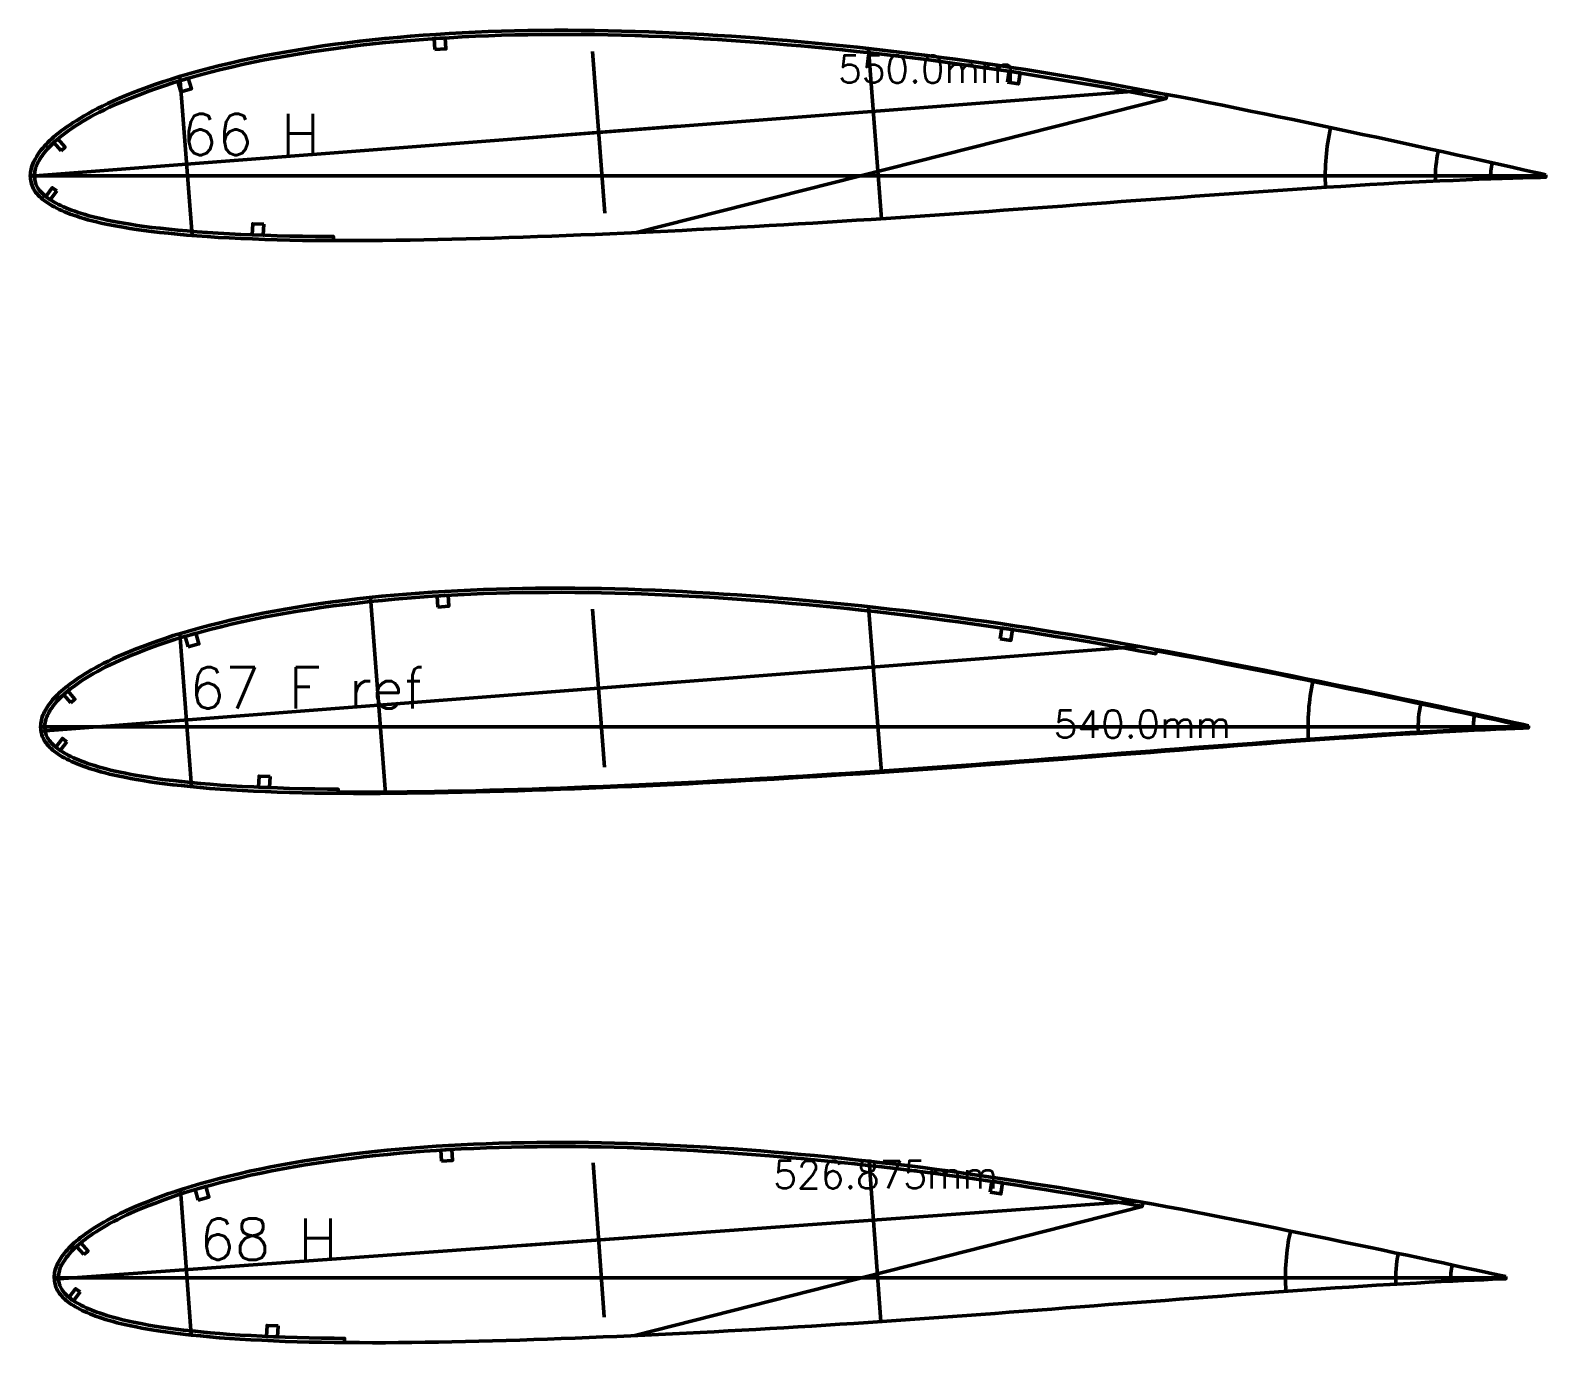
# Model space of a CAD drawing. Header units: metres. Extents: x -405 to 675, y -15418 to 133.
# Drawn here: x -206 to 344, y -13424 to -12947 of the extents above; entities that cross this region are included whole.
import ezdxf
from ezdxf.enums import TextEntityAlignment as Align

# ---------------------------------------------------------------- set-up
doc = ezdxf.new("R2010")
doc.units = ezdxf.units.M
for name, color, linetype, lineweight in [('FoilLayer', 7, 'Continuous', 50), ('RefFoilLayer', 7, 'Continuous', 50), ('StringerLayer', 7, 'Continuous', 50), ('SubLayer', 7, 'Continuous', 50), ('TextLayer', 7, 'Continuous', 50)]:
    doc.layers.add(name, color=color, linetype=linetype, lineweight=lineweight)
doc.styles.add('MSゴシック', font='romans')

msp = doc.modelspace()

# ---------------------------------------------------------------- linework, layer by layer
at = {"layer": 'FoilLayer'}
for p, q in [((205.98, -12971.88), (13.75, -13020.53)), ((197.32, -13374.13), (13.17, -13421.01))]:
    msp.add_line(p, q, dxfattribs=at)
for points in [[(343.75, -12999.55), (341.88, -12999.13), (338.87, -12998.45), (335.62, -12997.71), (332.12, -12996.92), (328.37, -12996.08), (324.39, -12995.2), (320.2, -12994.25), (315.83, -12993.27), (311.3, -12992.26), (306.65, -12991.25), (301.9, -12990.24), (297.08, -12989.19), (292.2, -12988.12), (287.27, -12987.04), (282.29, -12985.96), (277.29, -12984.9), (272.25, -12983.85), (267.19, -12982.77), (262.12, -12981.69), (257.04, -12980.61), (251.95, -12979.53), (246.85, -12978.48), (241.74, -12977.46), (236.64, -12976.43), (231.53, -12975.37), (226.43, -12974.32), (221.33, -12973.28), (216.22, -12972.28), (211.11, -12971.31), (206.25, -12970.41), (205.98, -12971.88), (205.72, -12971.84), (200.6, -12970.88), (195.5, -12969.91), (190.4, -12968.96), (185.3, -12968.03), (180.2, -12967.12), (175.09, -12966.26), (169.97, -12965.4), (164.86, -12964.55), (159.76, -12963.7), (154.67, -12962.87), (149.58, -12962.07), (144.48, -12961.3), (139.39, -12960.56), (134.29, -12959.83), (129.21, -12959.11), (124.13, -12958.4), (119.05, -12957.73), (113.97, -12957.1), (108.88, -12956.5), (103.8, -12955.91), (98.72, -12955.33), (93.65, -12954.76), (88.58, -12954.22), (83.52, -12953.72), (78.45, -12953.24), (73.39, -12952.78), (68.33, -12952.34), (63.27, -12951.91), (58.23, -12951.51), (53.18, -12951.13), (48.15, -12950.79), (43.12, -12950.47), (38.1, -12950.17), (33.08, -12949.89), (28.09, -12949.63), (23.11, -12949.4), (18.15, -12949.2), (13.21, -12949.03), (8.3, -12948.89), (3.41, -12948.77), (-1.47, -12948.68), (-6.33, -12948.62), (-11.18, -12948.6), (-16.01, -12948.61), (-20.83, -12948.65), (-25.64, -12948.71), (-30.44, -12948.8), (-35.21, -12948.93), (-39.98, -12949.09), (-44.72, -12949.29), (-49.45, -12949.52), (-54.16, -12949.78), (-58.85, -12950.07), (-63.52, -12950.4), (-68.16, -12950.75), (-72.78, -12951.15), (-77.37, -12951.57), (-81.92, -12952.04), (-86.46, -12952.55), (-90.96, -12953.09), (-95.42, -12953.66), (-99.85, -12954.26), (-104.22, -12954.91), (-108.56, -12955.61), (-112.84, -12956.35), (-117.07, -12957.1), (-121.23, -12957.87), (-125.32, -12958.68), (-129.33, -12959.55), (-133.25, -12960.45), (-137.07, -12961.39), (-140.81, -12962.34), (-144.43, -12963.3), (-147.94, -12964.25), (-151.31, -12965.22), (-154.54, -12966.21), (-157.63, -12967.22), (-160.58, -12968.24), (-163.4, -12969.25), (-166.07, -12970.25), (-168.61, -12971.24), (-171.02, -12972.21), (-173.29, -12973.16), (-175.43, -12974.09), (-177.45, -12975.01), (-179.35, -12975.93), (-181.14, -12976.83), (-182.82, -12977.71), (-184.39, -12978.57), (-185.88, -12979.42), (-187.28, -12980.25), (-188.59, -12981.06), (-189.83, -12981.85), (-191, -12982.62), (-192.09, -12983.37), (-193.12, -12984.1), (-194.09, -12984.82), (-195, -12985.53), (-195.86, -12986.22), (-196.66, -12986.91), (-197.41, -12987.57), (-198.13, -12988.24), (-198.79, -12988.89), (-199.42, -12989.53), (-200, -12990.17), (-200.55, -12990.8), (-201.06, -12991.42), (-201.53, -12992.04), (-201.97, -12992.64), (-202.38, -12993.24), (-202.76, -12993.84), (-203.1, -12994.44), (-203.43, -12995.02), (-203.72, -12995.59), (-203.97, -12996.13), (-204.17, -12996.66), (-204.34, -12997.2), (-204.47, -12997.75), (-204.57, -12998.31), (-204.66, -12998.9), (-204.72, -12999.37), (-204.75, -12999.9), (-204.71, -13000.35), (-204.66, -13000.89), (-204.6, -13001.42), (-204.51, -13001.93), (-204.4, -13002.43), (-204.24, -13002.92), (-204.03, -13003.42), (-203.79, -13003.91), (-203.48, -13004.4), (-203.13, -13004.89), (-202.74, -13005.39), (-202.32, -13005.87), (-201.87, -13006.35), (-201.37, -13006.82), (-200.84, -13007.29), (-200.27, -13007.75), (-199.67, -13008.19), (-199.03, -13008.63), (-198.34, -13009.06), (-197.61, -13009.49), (-196.84, -13009.91), (-196.02, -13010.33), (-195.16, -13010.75), (-194.25, -13011.17), (-193.3, -13011.58), (-192.3, -13011.99), (-191.24, -13012.4), (-190.12, -13012.8), (-188.93, -13013.2), (-187.68, -13013.61), (-186.35, -13014.01), (-184.95, -13014.41), (-183.46, -13014.82), (-181.88, -13015.22), (-180.2, -13015.61), (-178.41, -13016), (-176.49, -13016.38), (-174.44, -13016.77), (-172.27, -13017.16), (-169.96, -13017.55), (-167.49, -13017.92), (-164.87, -13018.29), (-162.09, -13018.65), (-159.14, -13018.99), (-156.02, -13019.31), (-152.72, -13019.62), (-149.27, -13019.93), (-145.67, -13020.24), (-141.92, -13020.53), (-138.02, -13020.78), (-133.98, -13021), (-129.82, -13021.19), (-125.52, -13021.35), (-121.13, -13021.52), (-116.65, -13021.67), (-112.08, -13021.8), (-107.44, -13021.89), (-102.74, -13021.94), (-97.98, -13021.96), (-96.25, -13021.96), (-96.25, -13023.46), (-93.15, -13023.47), (-88.28, -13023.48), (-83.37, -13023.47), (-78.42, -13023.43), (-73.44, -13023.36), (-68.42, -13023.27), (-63.38, -13023.18), (-58.31, -13023.08), (-53.21, -13022.98), (-48.09, -13022.86), (-42.95, -13022.71), (-37.79, -13022.55), (-32.61, -13022.38), (-27.41, -13022.2), (-22.2, -13022.01), (-16.97, -13021.82), (-11.73, -13021.62), (-6.48, -13021.41), (-1.22, -13021.19), (4.04, -13020.97), (9.31, -13020.73), (14.58, -13020.49), (19.85, -13020.24), (25.1, -13019.99), (30.35, -13019.74), (35.6, -13019.48), (40.85, -13019.2), (46.11, -13018.91), (51.37, -13018.61), (56.64, -13018.31), (61.91, -13018.02), (67.19, -13017.73), (72.47, -13017.43), (77.76, -13017.1), (83.05, -13016.76), (88.35, -13016.42), (93.65, -13016.09), (98.96, -13015.78), (104.28, -13015.45), (109.6, -13015.09), (114.92, -13014.7), (120.25, -13014.32), (125.58, -13013.96), (130.91, -13013.61), (136.25, -13013.26), (141.59, -13012.87), (146.93, -13012.46), (152.27, -13012.06), (157.62, -13011.67), (162.97, -13011.29), (168.32, -13010.92), (173.67, -13010.53), (179.02, -13010.11), (184.36, -13009.69), (189.71, -13009.29), (195.05, -13008.9), (200.4, -13008.53), (205.74, -13008.16), (211.07, -13007.77), (216.4, -13007.36), (221.74, -13006.97), (227.07, -13006.59), (232.39, -13006.22), (237.71, -13005.87), (243.01, -13005.5), (248.31, -13005.13), (253.6, -13004.76), (258.89, -13004.41), (264.16, -13004.07), (269.42, -13003.76), (274.67, -13003.45), (279.89, -13003.13), (285.08, -13002.83), (290.23, -13002.54), (295.34, -13002.27), (300.39, -13002.02), (305.34, -13001.79), (310.19, -13001.58), (314.91, -13001.38), (319.46, -13001.2), (323.81, -13001.04), (327.93, -13000.9), (331.8, -13000.78), (335.41, -13000.67), (338.76, -13000.58), (341.83, -13000.51), (343.75, -13000.47)], [(337.41, -13200.03), (335.54, -13199.63), (332.56, -13198.98), (329.33, -13198.27), (325.87, -13197.51), (322.16, -13196.71), (318.22, -13195.87), (314.08, -13194.97), (309.77, -13194.02), (305.3, -13193.07), (300.7, -13192.1), (295.99, -13191.13), (291.21, -13190.13), (286.37, -13189.1), (281.48, -13188.06), (276.56, -13187.03), (271.61, -13186.02), (266.63, -13185.02), (261.65, -13184), (256.65, -13182.96), (251.65, -13181.93), (246.64, -13180.91), (241.62, -13179.92), (236.59, -13178.96), (231.55, -13177.98), (226.53, -13176.97), (221.5, -13175.97), (216.47, -13174.99), (211.44, -13174.04), (206.4, -13173.12), (202.42, -13172.42), (202.24, -13173.45), (201.16, -13173.26), (196.11, -13172.36), (191.07, -13171.44), (186.04, -13170.54), (181, -13169.65), (175.97, -13168.79), (170.92, -13167.98), (165.86, -13167.17), (160.81, -13166.36), (155.77, -13165.56), (150.73, -13164.77), (145.69, -13164.01), (140.64, -13163.29), (135.59, -13162.59), (130.55, -13161.89), (125.5, -13161.21), (120.47, -13160.54), (115.43, -13159.9), (110.4, -13159.3), (105.36, -13158.72), (100.32, -13158.16), (95.28, -13157.61), (90.26, -13157.07), (85.24, -13156.55), (80.22, -13156.07), (75.2, -13155.61), (70.18, -13155.17), (65.18, -13154.75), (60.17, -13154.34), (55.18, -13153.95), (50.2, -13153.59), (45.22, -13153.26), (40.24, -13152.96), (35.28, -13152.67), (30.32, -13152.4), (25.38, -13152.15), (20.46, -13151.93), (15.57, -13151.73), (10.7, -13151.57), (5.85, -13151.43), (1.02, -13151.32), (-3.79, -13151.23), (-8.58, -13151.18), (-13.36, -13151.16), (-18.13, -13151.17), (-22.88, -13151.21), (-27.62, -13151.27), (-32.34, -13151.36), (-37.05, -13151.49), (-41.73, -13151.64), (-46.41, -13151.84), (-51.06, -13152.06), (-55.69, -13152.32), (-60.31, -13152.6), (-64.9, -13152.93), (-69.47, -13153.28), (-74.01, -13153.67), (-78.53, -13154.08), (-83.01, -13154.54), (-87.47, -13155.04), (-91.9, -13155.57), (-96.28, -13156.12), (-100.63, -13156.71), (-104.92, -13157.34), (-109.17, -13158.03), (-113.37, -13158.75), (-117.52, -13159.48), (-121.58, -13160.23), (-125.58, -13161.02), (-129.48, -13161.86), (-133.3, -13162.75), (-137.03, -13163.66), (-140.65, -13164.58), (-144.16, -13165.51), (-147.54, -13166.43), (-150.78, -13167.36), (-153.89, -13168.32), (-156.85, -13169.29), (-159.67, -13170.26), (-162.34, -13171.22), (-164.87, -13172.17), (-167.27, -13173.1), (-169.52, -13174.01), (-171.65, -13174.89), (-173.64, -13175.75), (-175.5, -13176.6), (-177.26, -13177.44), (-178.9, -13178.26), (-180.45, -13179.07), (-181.9, -13179.86), (-183.26, -13180.64), (-184.55, -13181.4), (-185.76, -13182.14), (-186.91, -13182.86), (-187.99, -13183.57), (-189.01, -13184.25), (-189.97, -13184.93), (-190.87, -13185.59), (-191.73, -13186.25), (-192.53, -13186.89), (-193.29, -13187.53), (-194, -13188.14), (-194.68, -13188.77), (-195.31, -13189.39), (-195.91, -13189.99), (-196.47, -13190.6), (-196.99, -13191.19), (-197.48, -13191.78), (-197.93, -13192.37), (-198.35, -13192.95), (-198.75, -13193.53), (-199.11, -13194.1), (-199.44, -13194.67), (-199.76, -13195.24), (-200.04, -13195.79), (-200.27, -13196.31), (-200.47, -13196.82), (-200.62, -13197.34), (-200.74, -13197.88), (-200.84, -13198.43), (-200.92, -13199.01), (-200.98, -13199.47), (-201, -13200), (-200.95, -13200.42), (-200.89, -13200.96), (-200.83, -13201.49), (-200.74, -13201.99), (-200.62, -13202.49), (-200.46, -13202.97), (-200.25, -13203.47), (-200.01, -13203.95), (-199.7, -13204.44), (-199.35, -13204.93), (-198.96, -13205.42), (-198.53, -13205.9), (-198.09, -13206.38), (-197.6, -13206.85), (-197.08, -13207.31), (-196.51, -13207.77), (-195.92, -13208.22), (-195.29, -13208.65), (-194.61, -13209.09), (-193.9, -13209.52), (-193.14, -13209.94), (-192.35, -13210.36), (-191.51, -13210.79), (-190.62, -13211.2), (-189.7, -13211.62), (-188.73, -13212.03), (-187.7, -13212.44), (-186.62, -13212.84), (-185.47, -13213.25), (-184.26, -13213.66), (-182.99, -13214.06), (-181.64, -13214.47), (-180.22, -13214.88), (-178.71, -13215.28), (-177.11, -13215.68), (-175.42, -13216.07), (-173.6, -13216.46), (-171.67, -13216.86), (-169.63, -13217.26), (-167.46, -13217.66), (-165.15, -13218.05), (-162.69, -13218.44), (-160.07, -13218.82), (-157.3, -13219.18), (-154.36, -13219.52), (-151.24, -13219.85), (-147.96, -13220.19), (-144.53, -13220.53), (-140.94, -13220.84), (-137.2, -13221.13), (-133.31, -13221.38), (-129.3, -13221.61), (-125.15, -13221.8), (-120.89, -13222), (-116.55, -13222.19), (-112.12, -13222.35), (-107.61, -13222.46), (-103.03, -13222.55), (-98.38, -13222.6), (-94.49, -13222.63), (-94.5, -13223.68), (-93.68, -13223.68), (-88.93, -13223.72), (-84.13, -13223.74), (-79.29, -13223.73), (-74.41, -13223.68), (-69.49, -13223.62), (-64.55, -13223.55), (-59.58, -13223.48), (-54.58, -13223.41), (-49.56, -13223.31), (-44.52, -13223.19), (-39.46, -13223.05), (-34.37, -13222.89), (-29.27, -13222.73), (-24.16, -13222.57), (-19.02, -13222.39), (-13.88, -13222.21), (-8.72, -13222.02), (-3.55, -13221.82), (1.63, -13221.6), (6.81, -13221.38), (11.99, -13221.15), (17.16, -13220.92), (22.32, -13220.68), (27.48, -13220.44), (32.64, -13220.19), (37.8, -13219.93), (42.96, -13219.65), (48.14, -13219.36), (53.32, -13219.07), (58.51, -13218.79), (63.7, -13218.5), (68.89, -13218.2), (74.1, -13217.88), (79.3, -13217.54), (84.52, -13217.2), (89.74, -13216.88), (94.97, -13216.56), (100.2, -13216.24), (105.43, -13215.88), (110.67, -13215.49), (115.91, -13215.1), (121.16, -13214.74), (126.42, -13214.39), (131.67, -13214.03), (136.93, -13213.65), (142.19, -13213.23), (147.46, -13212.81), (152.72, -13212.42), (158, -13212.04), (163.27, -13211.66), (168.54, -13211.26), (173.82, -13210.83), (179.09, -13210.4), (184.37, -13209.99), (189.66, -13209.58), (194.94, -13209.2), (200.22, -13208.81), (205.51, -13208.4), (210.79, -13207.97), (216.07, -13207.56), (221.36, -13207.16), (226.64, -13206.76), (231.92, -13206.38), (237.2, -13205.99), (242.47, -13205.58), (247.75, -13205.17), (253.01, -13204.79), (258.27, -13204.42), (263.52, -13204.07), (268.75, -13203.72), (273.96, -13203.36), (279.15, -13203.02), (284.3, -13202.69), (289.39, -13202.37), (294.42, -13202.06), (299.37, -13201.79), (304.2, -13201.53), (308.89, -13201.27), (313.41, -13201.03), (317.73, -13200.81), (321.82, -13200.62), (325.65, -13200.45), (329.23, -13200.29), (332.54, -13200.15), (335.59, -13200.03), (337.48, -13199.97)], [(329.3, -13399.6), (327.48, -13399.21), (324.57, -13398.58), (321.42, -13397.89), (318.04, -13397.14), (314.42, -13396.37), (310.58, -13395.54), (306.54, -13394.66), (302.33, -13393.74), (297.97, -13392.81), (293.48, -13391.87), (288.88, -13390.92), (284.22, -13389.94), (279.5, -13388.94), (274.73, -13387.92), (269.93, -13386.92), (265.1, -13385.93), (260.24, -13384.95), (255.38, -13383.96), (250.5, -13382.95), (245.62, -13381.94), (240.73, -13380.95), (235.83, -13379.98), (230.92, -13379.04), (226.01, -13378.08), (221.11, -13377.1), (216.2, -13376.13), (211.29, -13375.16), (206.38, -13374.23), (201.46, -13373.34), (197.58, -13372.66), (197.32, -13374.13), (196.27, -13373.95), (191.34, -13373.06), (186.42, -13372.17), (181.51, -13371.29), (176.6, -13370.42), (171.68, -13369.59), (166.76, -13368.79), (161.83, -13368.01), (156.9, -13367.22), (151.98, -13366.43), (147.06, -13365.66), (142.15, -13364.92), (137.22, -13364.22), (132.29, -13363.53), (127.37, -13362.86), (122.45, -13362.19), (117.54, -13361.53), (112.62, -13360.91), (107.71, -13360.32), (102.79, -13359.76), (97.87, -13359.22), (92.96, -13358.67), (88.06, -13358.15), (83.16, -13357.64), (78.27, -13357.17), (73.37, -13356.73), (68.48, -13356.3), (63.59, -13355.89), (58.71, -13355.48), (53.84, -13355.1), (48.97, -13354.75), (44.12, -13354.44), (39.26, -13354.14), (34.42, -13353.85), (29.59, -13353.59), (24.77, -13353.35), (19.97, -13353.13), (15.19, -13352.94), (10.43, -13352.78), (5.7, -13352.65), (0.99, -13352.54), (-3.7, -13352.46), (-8.37, -13352.4), (-13.04, -13352.39), (-17.69, -13352.4), (-22.33, -13352.43), (-26.95, -13352.49), (-31.55, -13352.58), (-36.14, -13352.7), (-40.72, -13352.86), (-45.28, -13353.04), (-49.82, -13353.26), (-54.34, -13353.51), (-58.84, -13353.79), (-63.32, -13354.11), (-67.78, -13354.45), (-72.21, -13354.83), (-76.62, -13355.23), (-80.99, -13355.68), (-85.34, -13356.17), (-89.66, -13356.68), (-93.94, -13357.22), (-98.18, -13357.79), (-102.37, -13358.41), (-106.51, -13359.08), (-110.61, -13359.79), (-114.65, -13360.5), (-118.62, -13361.23), (-122.52, -13362), (-126.33, -13362.82), (-130.05, -13363.69), (-133.69, -13364.58), (-137.22, -13365.48), (-140.65, -13366.38), (-143.94, -13367.28), (-147.11, -13368.19), (-150.14, -13369.12), (-153.02, -13370.07), (-155.77, -13371.02), (-158.38, -13371.96), (-160.85, -13372.88), (-163.19, -13373.79), (-165.39, -13374.67), (-167.46, -13375.53), (-169.4, -13376.37), (-171.22, -13377.2), (-172.93, -13378.02), (-174.54, -13378.82), (-176.04, -13379.61), (-177.46, -13380.38), (-178.79, -13381.14), (-180.04, -13381.88), (-181.23, -13382.61), (-182.35, -13383.31), (-183.4, -13384), (-184.39, -13384.66), (-185.33, -13385.32), (-186.21, -13385.97), (-187.04, -13386.61), (-187.83, -13387.24), (-188.57, -13387.86), (-189.26, -13388.46), (-189.92, -13389.07), (-190.54, -13389.67), (-191.12, -13390.26), (-191.66, -13390.85), (-192.17, -13391.43), (-192.65, -13392.01), (-193.09, -13392.58), (-193.5, -13393.14), (-193.88, -13393.7), (-194.24, -13394.26), (-194.56, -13394.82), (-194.87, -13395.37), (-195.14, -13395.91), (-195.37, -13396.42), (-195.56, -13396.9), (-195.71, -13397.41), (-195.83, -13397.94), (-195.92, -13398.48), (-196, -13399.04), (-196.06, -13399.48), (-196.08, -13400), (-196.03, -13400.41), (-195.97, -13400.94), (-195.91, -13401.44), (-195.82, -13401.94), (-195.71, -13402.41), (-195.55, -13402.89), (-195.35, -13403.37), (-195.11, -13403.83), (-194.81, -13404.31), (-194.47, -13404.78), (-194.09, -13405.26), (-193.68, -13405.73), (-193.25, -13406.2), (-192.77, -13406.65), (-192.26, -13407.11), (-191.72, -13407.55), (-191.14, -13407.99), (-190.52, -13408.41), (-189.86, -13408.84), (-189.17, -13409.26), (-188.43, -13409.67), (-187.65, -13410.08), (-186.83, -13410.49), (-185.98, -13410.9), (-185.08, -13411.3), (-184.13, -13411.7), (-183.13, -13412.1), (-182.07, -13412.5), (-180.95, -13412.89), (-179.77, -13413.29), (-178.53, -13413.69), (-177.22, -13414.08), (-175.83, -13414.48), (-174.36, -13414.87), (-172.8, -13415.26), (-171.15, -13415.65), (-169.38, -13416.03), (-167.49, -13416.41), (-165.5, -13416.81), (-163.38, -13417.19), (-161.13, -13417.58), (-158.73, -13417.96), (-156.18, -13418.32), (-153.47, -13418.67), (-150.6, -13419.01), (-147.56, -13419.33), (-144.36, -13419.66), (-141.01, -13419.99), (-137.51, -13420.3), (-133.86, -13420.58), (-130.07, -13420.83), (-126.15, -13421.04), (-122.1, -13421.23), (-117.95, -13421.43), (-113.72, -13421.61), (-109.4, -13421.77), (-105, -13421.88), (-100.53, -13421.96), (-95.99, -13422.01), (-92.19, -13422.04), (-92.2, -13423.54), (-91.41, -13423.54), (-86.77, -13423.58), (-82.08, -13423.6), (-77.35, -13423.59), (-72.59, -13423.55), (-67.8, -13423.49), (-62.98, -13423.42), (-58.13, -13423.35), (-53.25, -13423.28), (-48.35, -13423.18), (-43.43, -13423.06), (-38.49, -13422.93), (-33.53, -13422.78), (-28.55, -13422.62), (-23.55, -13422.46), (-18.54, -13422.29), (-13.52, -13422.11), (-8.49, -13421.92), (-3.44, -13421.72), (1.61, -13421.52), (6.66, -13421.3), (11.72, -13421.08), (16.76, -13420.85), (21.8, -13420.62), (26.83, -13420.38), (31.87, -13420.14), (36.9, -13419.88), (41.94, -13419.61), (46.99, -13419.33), (52.05, -13419.04), (57.11, -13418.77), (62.17, -13418.49), (67.25, -13418.2), (72.32, -13417.88), (77.4, -13417.55), (82.49, -13417.22), (87.59, -13416.91), (92.69, -13416.6), (97.79, -13416.28), (102.9, -13415.93), (108.01, -13415.55), (113.13, -13415.17), (118.25, -13414.82), (123.38, -13414.48), (128.51, -13414.13), (133.64, -13413.75), (138.77, -13413.34), (143.9, -13412.94), (149.04, -13412.55), (154.19, -13412.18), (159.33, -13411.81), (164.48, -13411.42), (169.63, -13411), (174.78, -13410.58), (179.93, -13410.18), (185.08, -13409.79), (190.23, -13409.41), (195.39, -13409.04), (200.55, -13408.64), (205.7, -13408.22), (210.85, -13407.81), (216.01, -13407.42), (221.16, -13407.03), (226.32, -13406.67), (231.47, -13406.28), (236.61, -13405.88), (241.76, -13405.49), (246.89, -13405.11), (252.02, -13404.75), (257.14, -13404.41), (262.25, -13404.06), (267.33, -13403.72), (272.39, -13403.38), (277.41, -13403.06), (282.39, -13402.75), (287.29, -13402.45), (292.12, -13402.19), (296.83, -13401.93), (301.4, -13401.68), (305.81, -13401.44), (310.03, -13401.23), (314.01, -13401.05), (317.76, -13400.88), (321.25, -13400.72), (324.48, -13400.58), (327.45, -13400.47), (329.3, -13400.4)]]:
    msp.add_lwpolyline(points, close=True, dxfattribs=at)
at = {"layer": 'RefFoilLayer'}
for points in [[(343.75, -12999.55), (341.88, -12999.13), (338.87, -12998.45), (335.62, -12997.71), (332.12, -12996.92), (328.37, -12996.08), (324.39, -12995.2), (320.2, -12994.25), (315.83, -12993.27), (311.3, -12992.26), (306.65, -12991.25), (301.9, -12990.24), (297.08, -12989.19), (292.2, -12988.12), (287.27, -12987.04), (282.29, -12985.96), (277.29, -12984.9), (272.25, -12983.85), (267.19, -12982.77), (262.12, -12981.69), (257.04, -12980.61), (251.95, -12979.53), (246.85, -12978.48), (241.74, -12977.46), (236.64, -12976.43), (231.53, -12975.37), (226.43, -12974.32), (221.33, -12973.28), (216.22, -12972.28), (211.11, -12971.31), (205.99, -12970.36), (200.88, -12969.4), (195.77, -12968.44), (190.67, -12967.48), (185.56, -12966.55), (180.45, -12965.64), (175.34, -12964.78), (170.22, -12963.92), (165.11, -12963.07), (160, -12962.22), (154.9, -12961.39), (149.8, -12960.58), (144.7, -12959.82), (139.6, -12959.08), (134.5, -12958.34), (129.41, -12957.62), (124.32, -12956.92), (119.23, -12956.25), (114.14, -12955.61), (109.06, -12955.01), (103.97, -12954.42), (98.89, -12953.83), (93.81, -12953.27), (88.73, -12952.73), (83.66, -12952.22), (78.59, -12951.75), (73.52, -12951.29), (68.45, -12950.84), (63.39, -12950.41), (58.34, -12950.01), (53.29, -12949.64), (48.24, -12949.29), (43.21, -12948.97), (38.18, -12948.67), (33.16, -12948.39), (28.15, -12948.13), (23.17, -12947.9), (18.2, -12947.7), (13.26, -12947.53), (8.34, -12947.39), (3.44, -12947.27), (-1.45, -12947.18), (-6.32, -12947.12), (-11.18, -12947.1), (-16.02, -12947.11), (-20.85, -12947.15), (-25.67, -12947.21), (-30.48, -12947.31), (-35.26, -12947.43), (-40.04, -12947.59), (-44.79, -12947.79), (-49.53, -12948.02), (-54.25, -12948.28), (-58.95, -12948.57), (-63.63, -12948.9), (-68.29, -12949.26), (-72.92, -12949.66), (-77.52, -12950.08), (-82.09, -12950.55), (-86.63, -12951.06), (-91.15, -12951.6), (-95.63, -12952.17), (-100.07, -12952.78), (-104.46, -12953.43), (-108.81, -12954.14), (-113.11, -12954.87), (-117.35, -12955.63), (-121.53, -12956.4), (-125.64, -12957.22), (-129.66, -12958.08), (-133.6, -12959), (-137.45, -12959.94), (-141.19, -12960.89), (-144.83, -12961.85), (-148.35, -12962.81), (-151.75, -12963.79), (-155, -12964.79), (-158.12, -12965.8), (-161.09, -12966.83), (-163.92, -12967.85), (-166.62, -12968.86), (-169.17, -12969.85), (-171.6, -12970.83), (-173.89, -12971.78), (-176.06, -12972.73), (-178.1, -12973.66), (-180.02, -12974.59), (-181.83, -12975.5), (-183.54, -12976.39), (-185.14, -12977.27), (-186.65, -12978.13), (-188.06, -12978.98), (-189.4, -12979.8), (-190.66, -12980.6), (-191.84, -12981.38), (-192.96, -12982.15), (-194.02, -12982.9), (-195.01, -12983.64), (-195.94, -12984.36), (-196.83, -12985.08), (-197.66, -12985.78), (-198.44, -12986.47), (-199.17, -12987.17), (-199.87, -12987.85), (-200.52, -12988.52), (-201.13, -12989.19), (-201.71, -12989.85), (-202.25, -12990.51), (-202.75, -12991.16), (-203.22, -12991.81), (-203.65, -12992.45), (-204.05, -12993.08), (-204.42, -12993.72), (-204.77, -12994.35), (-205.08, -12994.97), (-205.37, -12995.6), (-205.61, -12996.23), (-205.8, -12996.86), (-205.94, -12997.48), (-206.06, -12998.09), (-206.15, -12998.71), (-206.22, -12999.29), (-206.25, -12999.9), (-206.2, -13000.48), (-206.15, -13001.07), (-206.08, -13001.68), (-205.97, -13002.29), (-205.82, -13002.9), (-205.62, -13003.51), (-205.37, -13004.11), (-205.06, -13004.7), (-204.7, -13005.27), (-204.31, -13005.83), (-203.87, -13006.37), (-203.41, -13006.91), (-202.9, -13007.44), (-202.36, -13007.95), (-201.78, -13008.46), (-201.17, -13008.95), (-200.51, -13009.43), (-199.82, -13009.9), (-199.09, -13010.36), (-198.33, -13010.81), (-197.52, -13011.25), (-196.67, -13011.68), (-195.78, -13012.12), (-194.85, -13012.54), (-193.87, -13012.97), (-192.84, -13013.39), (-191.75, -13013.81), (-190.6, -13014.22), (-189.39, -13014.63), (-188.12, -13015.04), (-186.77, -13015.45), (-185.34, -13015.86), (-183.83, -13016.27), (-182.22, -13016.68), (-180.51, -13017.08), (-178.7, -13017.47), (-176.77, -13017.86), (-174.71, -13018.24), (-172.52, -13018.64), (-170.18, -13019.03), (-167.7, -13019.41), (-165.06, -13019.78), (-162.26, -13020.14), (-159.29, -13020.48), (-156.15, -13020.81), (-152.86, -13021.11), (-149.4, -13021.43), (-145.78, -13021.74), (-142.02, -13022.02), (-138.11, -13022.28), (-134.05, -13022.5), (-129.87, -13022.69), (-125.58, -13022.85), (-121.18, -13023.02), (-116.69, -13023.17), (-112.11, -13023.3), (-107.46, -13023.39), (-102.75, -13023.44), (-97.98, -13023.46), (-93.15, -13023.47), (-88.28, -13023.48), (-83.37, -13023.47), (-78.42, -13023.43), (-73.44, -13023.36), (-68.42, -13023.27), (-63.38, -13023.18), (-58.31, -13023.08), (-53.21, -13022.98), (-48.09, -13022.86), (-42.95, -13022.71), (-37.79, -13022.55), (-32.61, -13022.38), (-27.41, -13022.2), (-22.2, -13022.01), (-16.97, -13021.82), (-11.73, -13021.62), (-6.48, -13021.41), (-1.22, -13021.19), (4.04, -13020.97), (9.31, -13020.73), (14.58, -13020.49), (19.85, -13020.24), (25.1, -13019.99), (30.35, -13019.74), (35.6, -13019.48), (40.85, -13019.2), (46.11, -13018.91), (51.37, -13018.61), (56.64, -13018.31), (61.91, -13018.02), (67.19, -13017.73), (72.47, -13017.43), (77.76, -13017.1), (83.05, -13016.76), (88.35, -13016.42), (93.65, -13016.09), (98.96, -13015.78), (104.28, -13015.45), (109.6, -13015.09), (114.92, -13014.7), (120.25, -13014.32), (125.58, -13013.96), (130.91, -13013.61), (136.25, -13013.26), (141.59, -13012.87), (146.93, -13012.46), (152.27, -13012.06), (157.62, -13011.67), (162.97, -13011.29), (168.32, -13010.92), (173.67, -13010.53), (179.02, -13010.11), (184.36, -13009.69), (189.71, -13009.29), (195.05, -13008.9), (200.4, -13008.53), (205.74, -13008.16), (211.07, -13007.77), (216.4, -13007.36), (221.74, -13006.97), (227.07, -13006.59), (232.39, -13006.22), (237.71, -13005.87), (243.01, -13005.5), (248.31, -13005.13), (253.6, -13004.76), (258.89, -13004.41), (264.16, -13004.07), (269.42, -13003.76), (274.67, -13003.45), (279.89, -13003.13), (285.08, -13002.83), (290.23, -13002.54), (295.34, -13002.27), (300.39, -13002.02), (305.34, -13001.79), (310.19, -13001.58), (314.91, -13001.38), (319.46, -13001.2), (323.81, -13001.04), (327.93, -13000.9), (331.8, -13000.78), (335.41, -13000.67), (338.76, -13000.58), (341.83, -13000.51), (343.75, -13000.47)], [(337.5, -13199.59), (335.64, -13199.19), (332.66, -13198.54), (329.43, -13197.83), (325.96, -13197.07), (322.25, -13196.27), (318.32, -13195.43), (314.18, -13194.53), (309.86, -13193.58), (305.39, -13192.63), (300.79, -13191.66), (296.08, -13190.69), (291.3, -13189.69), (286.46, -13188.66), (281.58, -13187.62), (276.65, -13186.59), (271.7, -13185.58), (266.72, -13184.58), (261.74, -13183.56), (256.74, -13182.52), (251.74, -13181.49), (246.73, -13180.47), (241.7, -13179.48), (236.67, -13178.51), (231.64, -13177.54), (226.61, -13176.53), (221.59, -13175.53), (216.56, -13174.55), (211.52, -13173.59), (206.48, -13172.68), (201.43, -13171.79), (196.38, -13170.88), (191.34, -13169.97), (186.3, -13169.06), (181.25, -13168.17), (176.21, -13167.31), (171.15, -13166.49), (166.1, -13165.69), (161.05, -13164.88), (156, -13164.07), (150.95, -13163.29), (145.9, -13162.53), (140.85, -13161.81), (135.8, -13161.1), (130.75, -13160.41), (125.7, -13159.72), (120.66, -13159.05), (115.61, -13158.41), (110.57, -13157.81), (105.52, -13157.23), (100.48, -13156.67), (95.44, -13156.12), (90.41, -13155.57), (85.38, -13155.06), (80.35, -13154.57), (75.33, -13154.12), (70.31, -13153.68), (65.3, -13153.25), (60.29, -13152.84), (55.29, -13152.45), (50.3, -13152.09), (45.31, -13151.77), (40.33, -13151.46), (35.36, -13151.17), (30.4, -13150.9), (25.45, -13150.65), (20.52, -13150.43), (15.62, -13150.24), (10.74, -13150.07), (5.88, -13149.93), (1.05, -13149.82), (-3.77, -13149.73), (-8.58, -13149.68), (-13.37, -13149.66), (-18.14, -13149.67), (-22.9, -13149.71), (-27.65, -13149.77), (-32.38, -13149.86), (-37.1, -13149.99), (-41.8, -13150.15), (-46.48, -13150.34), (-51.14, -13150.56), (-55.79, -13150.82), (-60.41, -13151.11), (-65.02, -13151.43), (-69.6, -13151.78), (-74.15, -13152.17), (-78.68, -13152.59), (-83.18, -13153.05), (-87.65, -13153.55), (-92.09, -13154.08), (-96.49, -13154.63), (-100.85, -13155.22), (-105.16, -13155.86), (-109.42, -13156.55), (-113.63, -13157.27), (-117.79, -13158.01), (-121.88, -13158.76), (-125.89, -13159.55), (-129.82, -13160.4), (-133.66, -13161.29), (-137.4, -13162.21), (-141.03, -13163.13), (-144.55, -13164.06), (-147.96, -13164.98), (-151.23, -13165.93), (-154.35, -13166.89), (-157.34, -13167.87), (-160.17, -13168.85), (-162.87, -13169.82), (-165.42, -13170.78), (-167.83, -13171.71), (-170.1, -13172.62), (-172.24, -13173.51), (-174.26, -13174.38), (-176.15, -13175.24), (-177.93, -13176.1), (-179.6, -13176.93), (-181.16, -13177.75), (-182.64, -13178.56), (-184.02, -13179.35), (-185.33, -13180.12), (-186.56, -13180.87), (-187.73, -13181.61), (-188.83, -13182.32), (-189.87, -13183.03), (-190.85, -13183.72), (-191.78, -13184.4), (-192.66, -13185.08), (-193.49, -13185.74), (-194.28, -13186.4), (-195.02, -13187.05), (-195.72, -13187.7), (-196.38, -13188.34), (-197.01, -13188.97), (-197.59, -13189.61), (-198.15, -13190.24), (-198.66, -13190.87), (-199.15, -13191.49), (-199.6, -13192.11), (-200.01, -13192.73), (-200.4, -13193.34), (-200.76, -13193.95), (-201.09, -13194.57), (-201.4, -13195.17), (-201.68, -13195.79), (-201.91, -13196.4), (-202.09, -13197.01), (-202.22, -13197.63), (-202.33, -13198.23), (-202.41, -13198.84), (-202.48, -13199.41), (-202.5, -13200), (-202.44, -13200.58), (-202.38, -13201.16), (-202.3, -13201.76), (-202.19, -13202.36), (-202.04, -13202.96), (-201.84, -13203.57), (-201.58, -13204.16), (-201.27, -13204.75), (-200.92, -13205.31), (-200.52, -13205.86), (-200.09, -13206.4), (-199.62, -13206.93), (-199.13, -13207.46), (-198.59, -13207.97), (-198.02, -13208.48), (-197.42, -13208.97), (-196.78, -13209.45), (-196.1, -13209.92), (-195.38, -13210.38), (-194.63, -13210.83), (-193.84, -13211.27), (-193.02, -13211.71), (-192.15, -13212.14), (-191.24, -13212.57), (-190.28, -13213), (-189.28, -13213.42), (-188.23, -13213.84), (-187.12, -13214.26), (-185.95, -13214.67), (-184.72, -13215.08), (-183.42, -13215.5), (-182.05, -13215.91), (-180.61, -13216.32), (-179.08, -13216.74), (-177.45, -13217.14), (-175.73, -13217.54), (-173.9, -13217.93), (-171.96, -13218.33), (-169.9, -13218.74), (-167.71, -13219.14), (-165.38, -13219.53), (-162.9, -13219.92), (-160.27, -13220.3), (-157.47, -13220.67), (-154.52, -13221.01), (-151.39, -13221.34), (-148.11, -13221.68), (-144.66, -13222.02), (-141.05, -13222.34), (-137.29, -13222.62), (-133.4, -13222.88), (-129.37, -13223.1), (-125.22, -13223.3), (-120.96, -13223.5), (-116.6, -13223.69), (-112.16, -13223.85), (-107.64, -13223.96), (-103.05, -13224.05), (-98.39, -13224.1), (-93.69, -13224.13), (-88.93, -13224.17), (-84.12, -13224.19), (-79.28, -13224.18), (-74.4, -13224.13), (-69.49, -13224.07), (-64.55, -13224), (-59.57, -13223.93), (-54.58, -13223.86), (-49.55, -13223.76), (-44.51, -13223.64), (-39.44, -13223.5), (-34.36, -13223.34), (-29.26, -13223.18), (-24.14, -13223.02), (-19.01, -13222.84), (-13.86, -13222.66), (-8.7, -13222.47), (-3.53, -13222.27), (1.65, -13222.05), (6.83, -13221.83), (12.01, -13221.6), (17.18, -13221.37), (22.34, -13221.13), (27.5, -13220.89), (32.66, -13220.64), (37.82, -13220.38), (42.99, -13220.1), (48.16, -13219.81), (53.34, -13219.52), (58.53, -13219.24), (63.72, -13218.95), (68.92, -13218.65), (74.12, -13218.33), (79.33, -13217.99), (84.55, -13217.65), (89.77, -13217.33), (95, -13217.01), (100.23, -13216.69), (105.46, -13216.32), (110.7, -13215.94), (115.95, -13215.55), (121.19, -13215.19), (126.45, -13214.84), (131.71, -13214.48), (136.97, -13214.09), (142.23, -13213.68), (147.49, -13213.26), (152.76, -13212.87), (158.03, -13212.48), (163.3, -13212.11), (168.58, -13211.71), (173.85, -13211.28), (179.13, -13210.85), (184.41, -13210.43), (189.69, -13210.03), (194.97, -13209.65), (200.26, -13209.26), (205.54, -13208.85), (210.82, -13208.42), (216.11, -13208.01), (221.39, -13207.6), (226.67, -13207.21), (231.95, -13206.83), (237.23, -13206.44), (242.51, -13206.03), (247.78, -13205.62), (253.05, -13205.24), (258.3, -13204.87), (263.55, -13204.52), (268.78, -13204.17), (273.99, -13203.81), (279.18, -13203.47), (284.32, -13203.14), (289.42, -13202.82), (294.45, -13202.51), (299.39, -13202.24), (304.22, -13201.97), (308.91, -13201.72), (313.43, -13201.48), (317.75, -13201.26), (321.84, -13201.07), (325.67, -13200.9), (329.25, -13200.74), (332.56, -13200.6), (335.61, -13200.48), (337.5, -13200.41)], [(329.3, -13399.6), (327.48, -13399.21), (324.57, -13398.58), (321.42, -13397.89), (318.04, -13397.14), (314.42, -13396.37), (310.58, -13395.54), (306.54, -13394.66), (302.33, -13393.74), (297.97, -13392.81), (293.48, -13391.87), (288.88, -13390.92), (284.22, -13389.94), (279.5, -13388.94), (274.73, -13387.92), (269.93, -13386.92), (265.1, -13385.93), (260.24, -13384.95), (255.38, -13383.96), (250.5, -13382.95), (245.62, -13381.94), (240.73, -13380.95), (235.83, -13379.98), (230.92, -13379.04), (226.01, -13378.08), (221.11, -13377.1), (216.2, -13376.13), (211.29, -13375.16), (206.38, -13374.23), (201.46, -13373.34), (196.53, -13372.47), (191.61, -13371.59), (186.69, -13370.7), (181.77, -13369.81), (176.85, -13368.94), (171.92, -13368.11), (166.99, -13367.31), (162.06, -13366.53), (157.14, -13365.74), (152.21, -13364.95), (147.29, -13364.18), (142.36, -13363.44), (137.43, -13362.73), (132.5, -13362.05), (127.57, -13361.37), (122.65, -13360.7), (117.72, -13360.04), (112.8, -13359.42), (107.88, -13358.83), (102.96, -13358.27), (98.04, -13357.73), (93.12, -13357.18), (88.21, -13356.65), (83.31, -13356.15), (78.4, -13355.68), (73.5, -13355.23), (68.6, -13354.81), (63.71, -13354.39), (58.83, -13353.99), (53.95, -13353.61), (49.07, -13353.26), (44.21, -13352.94), (39.35, -13352.64), (34.5, -13352.36), (29.66, -13352.09), (24.83, -13351.85), (20.02, -13351.63), (15.24, -13351.44), (10.48, -13351.28), (5.74, -13351.15), (1.02, -13351.04), (-3.68, -13350.96), (-8.37, -13350.9), (-13.04, -13350.89), (-17.7, -13350.9), (-22.35, -13350.93), (-26.98, -13350.99), (-31.59, -13351.08), (-36.19, -13351.2), (-40.78, -13351.36), (-45.35, -13351.55), (-49.9, -13351.76), (-54.43, -13352.01), (-58.94, -13352.3), (-63.44, -13352.61), (-67.91, -13352.95), (-72.35, -13353.34), (-76.77, -13353.74), (-81.16, -13354.19), (-85.52, -13354.68), (-89.85, -13355.19), (-94.14, -13355.73), (-98.39, -13356.31), (-102.6, -13356.93), (-106.76, -13357.6), (-110.87, -13358.31), (-114.92, -13359.03), (-118.91, -13359.76), (-122.83, -13360.54), (-126.67, -13361.36), (-130.41, -13362.23), (-134.06, -13363.12), (-137.6, -13364.03), (-141.04, -13364.93), (-144.36, -13365.84), (-147.55, -13366.76), (-150.6, -13367.7), (-153.51, -13368.65), (-156.28, -13369.6), (-158.91, -13370.55), (-161.4, -13371.49), (-163.75, -13372.4), (-165.96, -13373.29), (-168.06, -13374.16), (-170.02, -13375.01), (-171.87, -13375.85), (-173.6, -13376.68), (-175.23, -13377.49), (-176.76, -13378.3), (-178.2, -13379.08), (-179.55, -13379.85), (-180.83, -13380.6), (-182.03, -13381.34), (-183.17, -13382.05), (-184.24, -13382.75), (-185.26, -13383.44), (-186.22, -13384.11), (-187.12, -13384.78), (-187.98, -13385.44), (-188.79, -13386.09), (-189.56, -13386.73), (-190.28, -13387.36), (-190.96, -13388), (-191.61, -13388.62), (-192.22, -13389.24), (-192.79, -13389.86), (-193.33, -13390.48), (-193.84, -13391.09), (-194.31, -13391.7), (-194.75, -13392.3), (-195.15, -13392.9), (-195.53, -13393.5), (-195.88, -13394.1), (-196.21, -13394.7), (-196.51, -13395.29), (-196.78, -13395.89), (-197, -13396.49), (-197.18, -13397.09), (-197.31, -13397.68), (-197.41, -13398.27), (-197.49, -13398.87), (-197.55, -13399.42), (-197.58, -13400), (-197.52, -13400.56), (-197.46, -13401.13), (-197.39, -13401.71), (-197.28, -13402.3), (-197.13, -13402.89), (-196.93, -13403.48), (-196.68, -13404.06), (-196.38, -13404.64), (-196.03, -13405.18), (-195.65, -13405.72), (-195.22, -13406.25), (-194.77, -13406.76), (-194.29, -13407.28), (-193.77, -13407.78), (-193.21, -13408.27), (-192.62, -13408.75), (-191.99, -13409.22), (-191.33, -13409.68), (-190.63, -13410.12), (-189.9, -13410.56), (-189.13, -13411), (-188.32, -13411.42), (-187.48, -13411.85), (-186.59, -13412.27), (-185.66, -13412.68), (-184.68, -13413.1), (-183.65, -13413.51), (-182.57, -13413.91), (-181.43, -13414.31), (-180.23, -13414.72), (-178.96, -13415.12), (-177.63, -13415.52), (-176.22, -13415.93), (-174.72, -13416.33), (-173.14, -13416.72), (-171.46, -13417.11), (-169.68, -13417.5), (-167.78, -13417.88), (-165.77, -13418.28), (-163.63, -13418.67), (-161.36, -13419.06), (-158.94, -13419.44), (-156.37, -13419.81), (-153.65, -13420.16), (-150.76, -13420.5), (-147.71, -13420.82), (-144.51, -13421.15), (-141.14, -13421.48), (-137.62, -13421.8), (-133.96, -13422.07), (-130.15, -13422.32), (-126.22, -13422.54), (-122.17, -13422.73), (-118.02, -13422.92), (-113.77, -13423.11), (-109.43, -13423.27), (-105.02, -13423.38), (-100.54, -13423.46), (-96, -13423.51), (-91.41, -13423.54), (-86.77, -13423.58), (-82.08, -13423.6), (-77.35, -13423.59), (-72.59, -13423.55), (-67.8, -13423.49), (-62.98, -13423.42), (-58.13, -13423.35), (-53.25, -13423.28), (-48.35, -13423.18), (-43.43, -13423.06), (-38.49, -13422.93), (-33.53, -13422.78), (-28.55, -13422.62), (-23.55, -13422.46), (-18.54, -13422.29), (-13.52, -13422.11), (-8.49, -13421.92), (-3.44, -13421.72), (1.61, -13421.52), (6.66, -13421.3), (11.72, -13421.08), (16.76, -13420.85), (21.8, -13420.62), (26.83, -13420.38), (31.87, -13420.14), (36.9, -13419.88), (41.94, -13419.61), (46.99, -13419.33), (52.05, -13419.04), (57.11, -13418.77), (62.17, -13418.49), (67.25, -13418.2), (72.32, -13417.88), (77.4, -13417.55), (82.49, -13417.22), (87.59, -13416.91), (92.69, -13416.6), (97.79, -13416.28), (102.9, -13415.93), (108.01, -13415.55), (113.13, -13415.17), (118.25, -13414.82), (123.38, -13414.48), (128.51, -13414.13), (133.64, -13413.75), (138.77, -13413.34), (143.9, -13412.94), (149.04, -13412.55), (154.19, -13412.18), (159.33, -13411.81), (164.48, -13411.42), (169.63, -13411), (174.78, -13410.58), (179.93, -13410.18), (185.08, -13409.79), (190.23, -13409.41), (195.39, -13409.04), (200.55, -13408.64), (205.7, -13408.22), (210.85, -13407.81), (216.01, -13407.42), (221.16, -13407.03), (226.32, -13406.67), (231.47, -13406.28), (236.61, -13405.88), (241.76, -13405.49), (246.89, -13405.11), (252.02, -13404.75), (257.14, -13404.41), (262.25, -13404.06), (267.33, -13403.72), (272.39, -13403.38), (277.41, -13403.06), (282.39, -13402.75), (287.29, -13402.45), (292.12, -13402.19), (296.83, -13401.93), (301.4, -13401.68), (305.81, -13401.44), (310.03, -13401.23), (314.01, -13401.05), (317.76, -13400.88), (321.25, -13400.72), (324.48, -13400.58), (327.45, -13400.47), (329.3, -13400.4)]]:
    msp.add_lwpolyline(points, close=True, dxfattribs=at)
at = {"layer": 'StringerLayer'}
for points in [[(-59.4, -12954.11), (-55.41, -12953.86), (-55.66, -12949.87), (-59.65, -12950.12), (-59.4, -12954.11)], [(148.42, -12965.93), (152.37, -12966.56), (152.99, -12962.6), (149.04, -12961.98), (148.42, -12965.93)], [(-151.65, -12969.48), (-147.8, -12968.37), (-148.91, -12964.53), (-152.76, -12965.64), (-151.65, -12969.48)], [(-195.1, -12990.87), (-193.61, -12989.54), (-196.26, -12986.55), (-197.75, -12987.87), (-195.1, -12990.87)], [(-196.67, -13005.44), (-198.28, -13004.24), (-200.66, -13007.46), (-199.05, -13008.65), (-196.67, -13005.44)], [(-121.55, -13017.5), (-125.54, -13017.35), (-125.69, -13021.35), (-121.7, -13021.5), (-121.55, -13017.5)], [(-58.35, -13156.49), (-54.36, -13156.24), (-54.61, -13152.25), (-58.6, -13152.5), (-58.35, -13156.49)], [(-148.9, -13170.98), (-145.05, -13169.87), (-146.16, -13166.03), (-150.01, -13167.14), (-148.9, -13170.98)], [(145.7, -13168.06), (149.66, -13168.65), (150.25, -13164.7), (146.3, -13164.1), (145.7, -13168.06)], [(-191.54, -13191.31), (-190.03, -13189.99), (-192.66, -13186.98), (-194.17, -13188.29), (-191.54, -13191.31)], [(-192.99, -13205.41), (-194.59, -13204.21), (-197, -13207.41), (-195.4, -13208.61), (-192.99, -13205.41)], [(-119.25, -13218.07), (-123.24, -13217.88), (-123.43, -13221.88), (-119.43, -13222.06), (-119.25, -13218.07)], [(-56.97, -13357.68), (-52.98, -13357.43), (-53.23, -13353.44), (-57.22, -13353.69), (-56.97, -13357.68)], [(-145.29, -13371.83), (-141.44, -13370.72), (-142.55, -13366.88), (-146.4, -13367.98), (-145.29, -13371.83)], [(142.09, -13368.96), (146.05, -13369.56), (146.65, -13365.6), (142.69, -13365), (142.09, -13368.96)], [(-186.81, -13391.63), (-185.31, -13390.32), (-187.94, -13387.3), (-189.44, -13388.62), (-186.81, -13391.63)], [(-188.2, -13405.19), (-189.8, -13403.99), (-192.21, -13407.18), (-190.61, -13408.39), (-188.2, -13405.19)], [(-116.29, -13417.5), (-120.29, -13417.31), (-120.48, -13421.31), (-116.48, -13421.49), (-116.29, -13417.5)]]:
    msp.add_lwpolyline(points, dxfattribs=at)
at = {"layer": 'SubLayer'}
for p, q in [((-2.26, -12954.86), (2.26, -13013.49)), ((97.95, -12953.73), (102.71, -13015.54)), ((198.3, -12968.92), (-206.24, -13000.04)), ((-152.01, -12963.87), (-147.56, -13021.59)), ((-28.73, -12986.38), (28.73, -12981.96)), ((-206.25, -13000), (343.75, -13000)), ((-82.77, -13153), (-77.3, -13224.16)), ((-2.21, -13157.28), (2.21, -13214.64)), ((98.02, -13156.4), (102.65, -13216.52)), ((-151.97, -13166.16), (-147.69, -13221.72)), ((196.27, -13170.86), (-202.33, -13201.53)), ((-28.09, -13188.12), (28.09, -13183.8)), ((-202.5, -13200), (337.5, -13200)), ((-2.02, -13358.25), (2.02, -13414.36)), ((98.2, -13357.74), (102.4, -13415.96)), ((-151.71, -13368.06), (-147.9, -13420.8)), ((195.13, -13372.22), (-197.52, -13400.56)), ((-27.47, -13388.29), (27.47, -13384.32)), ((-197.58, -13400), (329.3, -13400))]:
    msp.add_line(p, q, dxfattribs=at)
for centre, radius, start, end in [((343.75, -13000), 80, 167.3314, -177.067), ((343.75, -13000), 40, 166.791, -177.333), ((343.75, -13000), 20, 166.0713, -177.0269), ((337.5, -13200), 80, 168.0935, -176.8002), ((337.5, -13200), 40, 167.9176, -177.2905), ((337.5, -13200), 20, 167.899, -177.649), ((329.3, -13400), 80, 167.7843, -176.466), ((329.3, -13400), 40, 167.2992, -176.6508), ((329.3, -13400), 20, 166.6363, -176.3786)]:
    msp.add_arc(centre, radius, start, end, dxfattribs=at)

# ---------------------------------------------------------------- texts
at = {"layer": 'TextLayer', "style": 'MSゴシック'}
for s, p in [('550.0mm', (151.25, -12969.21)), ('540.0mm', (229.5, -13207.01)), ('526.875mm', (144.89, -13370.57))]:
    msp.add_text(s, height=10, dxfattribs=at).set_placement(p, align=Align.BOTTOM_RIGHT)
for s, p in [('66 H', (-151.25, -12992.45)), ('67 F ref', (-148.5, -13193.39)), ('68 H', (-144.89, -13393.55))]:
    msp.add_text(s, height=15, dxfattribs=at).set_placement(p)

doc.saveas('drawing.dxf')
